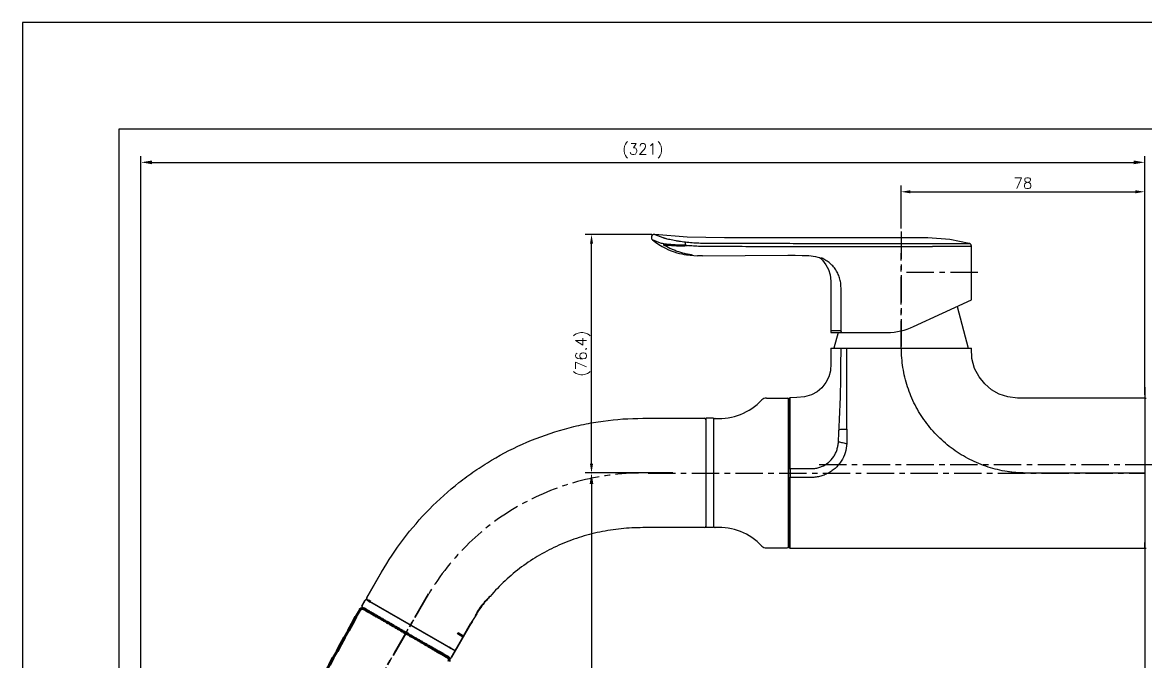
# Model space of a CAD drawing. Extents: x -6385 to -5791, y -5028 to -4608.
# Drawn here: x -6385.2 to -6025.7, y -4812.8 to -4608.2 of the extents above; entities that cross this region are included whole.
import ezdxf

# ---------------------------------------------------------------- set-up
doc = ezdxf.new("R2010")
doc.units = 0
doc.header["$LTSCALE"] = 7
doc.linetypes.add('CENTER', pattern=[2, 1.25, -0.25, 0.25, -0.25])
doc.linetypes.add('HIDDEN', pattern=[0.375, 0.25, -0.125])
doc.layers.get('0').update_dxf_attribs({"color": 2, "linetype": 'CONTINUOUS'})
doc.layers.get('Defpoints').update_dxf_attribs({"linetype": 'CONTINUOUS'})
for name, color, linetype in [('08_ALL_FEATURES', 7, 'CONTINUOUS'), ('1', 1, 'CENTER'), ('CL', 1, 'CENTER'), ('D', 2, 'CONTINUOUS'), ('DEFAULT_2', 8, 'HIDDEN'), ('DWG', 7, 'CONTINUOUS'), ('HT', 3, 'CONTINUOUS')]:
    doc.layers.add(name, color=color, linetype=linetype)
doc.styles.add('DD', font='romans', dxfattribs={"bigfont": 'GHS.shx'})
doc.styles.add('GHS', font='ROMANS.shx', dxfattribs={"bigfont": 'GHS.shx'})
doc.dimstyles.new('DWJ', dxfattribs={"dimscale": 0, "dimtxt": 3.5, "dimasz": 3.5, "dimexe": 2, "dimexo": 1, "dimgap": 1, "dimtad": 1, "dimdec": 4, "dimdsep": 46, "dimtxsty": 'DD', "dimcen": 3, "dimclrd": 2, "dimclre": 2, "dimclrt": 2, "dimadec": 3, "dimazin": 2, "dimtfac": 1, "dimtdec": 4, "dimtmove": 0, "dimatfit": 3, "dimfxl": 1, "dimtvp": 1, "dimtolj": 1, "dimtzin": 0, "dimlwd": -1, "dimlwe": -1, "dimarcsym": 0})

# ---------------------------------------------------------------- blocks, each defined once
blk = doc.blocks.new('*D2')
at = {"layer": 'Defpoints', "color": 0, "transparency": 16777216}
for p in [(-6025.93, -4652.96), (-6025.93, -4728.42), (-6347.25, -4947.34)]:
    blk.add_point(p, dxfattribs=at)
at = {"layer": 'DWG', "color": 2, "transparency": 16777216}
for p, q in [((-6347.25, -4946.34), (-6347.25, -4650.96)), ((-6025.93, -4727.42), (-6025.93, -4650.96)), ((-6343.75, -4652.96), (-6029.43, -4652.96))]:
    blk.add_line(p, q, dxfattribs=at)
for points in [[(-6343.75, -4652.38), (-6343.75, -4653.55), (-6347.25, -4652.96)], [(-6029.43, -4652.38), (-6029.43, -4653.55), (-6025.93, -4652.96)]]:
    blk.add_solid(points, dxfattribs=at)
at = {"layer": 'DWG', "color": 2, "transparency": 16777216, "insert": (-6186.59, -4649.3), "char_height": 3.5, "attachment_point": 5, "style": 'DD'}
blk.add_mtext('\\A1;(321)', dxfattribs=at)

msp = doc.modelspace()

# ---------------------------------------------------------------- linework, layer by layer
for p, q in [((-6385.17648, -4608.18495), (-6385.17648, -5028.18495)), ((-5791.17648, -4608.18495), (-6385.17648, -4608.18495))]:
    msp.add_line(p, q)
at = {"color": 4}
for p, q in [((-6354.17648, -5017.18495), (-6354.17648, -4642.18495)), ((-6354.17648, -4642.18495), (-5805.17648, -4642.18495))]:
    msp.add_line(p, q, dxfattribs=at)
at = {"color": 7, "linetype": 'Continuous'}
for p, q in [((-6183.79555, -4676.6309), (-6183.82388, -4676.7091)), ((-6183.62826, -4676.35724), (-6183.67769, -4676.41931)), ((-6183.45809, -4676.2006), (-6183.51742, -4676.24742)), ((-6183.07154, -4676.02957), (-6183.1371, -4676.04543)), ((-6183.0067, -4676.01845), (-6183.07166, -4676.0296)), ((-6182.75915, -4676.01509), (-6182.81862, -4676.01032)), ((-6183.81829, -4677.32481), (-6183.78353, -4677.41433)), ((-6183.78351, -4677.41438), (-6183.73916, -4677.50238)), ((-6183.73918, -4677.50234), (-6183.70037, -4677.56518)), ((-6183.73916, -4677.50238), (-6183.68651, -4677.5853)), ((-6183.70037, -4677.56518), (-6183.68651, -4677.5853)), ((-6183.68651, -4677.5853), (-6183.50162, -4677.7836)), ((-6082.18499, -4678.88819), (-6082.18406, -4678.88842)), ((-6082.01485, -4678.9479), (-6082.18407, -4678.88842)), ((-6081.74661, -4679.12745), (-6082.01485, -4678.9479)), ((-6081.54937, -4679.38344), (-6081.74661, -4679.12745)), ((-6081.44398, -4679.68947), (-6081.54937, -4679.38344)), ((-6081.43027, -4679.82426), (-6081.44372, -4679.69204)), ((-6081.42971, -4696.92131), (-6081.42971, -4679.85778)), ((-6172.62294, -4682.55005), (-6169.11954, -4682.86015)), ((-6172.62278, -4682.55005), (-6169.11937, -4682.86015)), ((-6167.45738, -4682.91361), (-6140.16984, -4682.71434)), ((-6167.45722, -4682.91361), (-6140.16968, -4682.71434)), ((-6140.16984, -4682.71434), (-6137.83835, -4682.71299)), ((-6140.16968, -4682.71434), (-6137.83819, -4682.71299)), ((-6131.29823, -4683.06301), (-6130.07745, -4683.42483)), ((-6131.29807, -4683.06301), (-6129.08231, -4683.71973)), ((-6126.431, -4691.00063), (-6126.4296, -4707.41321)), ((-6147.04296, -4728.3973), (-6140.43, -4728.3973)), ((-6139.93, -4728.8973), (-6139.93, -4752.3973)), ((-6186.63, -4734.8973), (-6166.93, -4734.8973)), ((-6166.43, -4734.8973), (-6166.43, -4752.3973)), ((-6163.93, -4734.8973), (-6166.43, -4734.8973)), ((-6166.43, -4735.39731), (-6166.43, -4752.3973)), ((-6163.93, -4734.8973), (-6163.93, -4739.4473)), ((-6163.93, -4735.43458), (-6163.93, -4752.3973)), ((-6166.43, -4752.3973), (-6166.43, -4769.8973)), ((-6163.93, -4752.3973), (-6163.93, -4769.8973)), ((-6139.93, -4752.3973), (-6139.93, -4775.8973)), ((-6166.93, -4769.8973), (-6186.63, -4769.8973)), ((-6163.93, -4769.8973), (-6166.43, -4769.8973)), ((-6147.04296, -4776.3973), (-6140.43, -4776.3973)), ((-6274.96949, -4792.37456), (-6270.21757, -4784.14409)), ((-6276.54118, -4794.91303), (-6275.54118, -4793.18098)), ((-6276.46942, -4794.97262), (-6275.46942, -4793.24057)), ((-6276.35817, -4795.59604), (-6248.64536, -4811.59604)), ((-6276.28641, -4795.65563), (-6272.6491, -4797.75563)), ((-6274.85817, -4792.99796), (-6246.71235, -4809.24796)), ((-6274.31661, -4793.32879), (-6274.78644, -4793.05753)), ((-6274.78641, -4793.05755), (-6246.64058, -4809.30755)), ((-6241.64243, -4800.65051), (-6247.87737, -4811.4482)), ((-6247.96235, -4811.41303), (-6244.21235, -4804.91784)), ((-6244.21235, -4804.91784), (-6245.96156, -4803.90792)), ((-6248.80564, -4808.05755), (-6247.93962, -4808.55755)), ((-6248.01138, -4808.49796), (-6248.63244, -4808.1394)), ((-6250.30564, -4810.65563), (-6248.57359, -4811.65563))]:
    msp.add_line(p, q, dxfattribs=at)
at = {"color": 1, "linetype": 'CENTER'}
msp.add_line((-6329.07617, -4919.09018), (-6255.92873, -4792.39511), dxfattribs=at)
at = {"color": 0}
msp.add_line((-6275.78917, -4795.94271), (-6262.43, -4803.65563), dxfattribs=at)
at = {"color": 7, "linetype": 'Continuous'}
for points in [[(-6183.82391, -4676.70921), (-6183.84589, -4676.79095), (-6183.86092, -4676.87603), (-6183.86849, -4676.96413), (-6183.8683, -4677.05392), (-6183.86021, -4677.14404), (-6183.84375, -4677.23457), (-6183.81827, -4677.32488)], [(-6183.67777, -4676.41942), (-6183.7223, -4676.48586), (-6183.76163, -4676.55648), (-6183.7956, -4676.63102)], [(-6183.51754, -4676.24752), (-6183.57457, -4676.29985), (-6183.62835, -4676.35735)], [(-6183.13724, -4676.04547), (-6183.203, -4676.06621), (-6183.26848, -4676.09195), (-6183.3332, -4676.12284), (-6183.39663, -4676.15908), (-6183.45822, -4676.20069)], [(-6182.81858, -4676.01032), (-6182.87982, -4676.00911), (-6182.94259, -4676.01172), (-6183.0066, -4676.01844)], [(-6103.20195, -4677.11151), (-6160.50697, -4677.11177), (-6172.40956, -4676.93879), (-6182.74235, -4676.01683)], [(-6183.50175, -4677.78369), (-6182.5341, -4678.53236), (-6181.45431, -4679.27653), (-6180.37001, -4679.93598), (-6179.39006, -4680.45991), (-6178.4114, -4680.92364), (-6177.48221, -4681.31044), (-6176.58924, -4681.63099), (-6175.72866, -4681.89114), (-6174.89504, -4682.10699), (-6174.09142, -4682.294), (-6173.32675, -4682.45201), (-6172.62294, -4682.55005)], [(-6082.18413, -4678.88841), (-6088.32943, -4677.68003), (-6095.41084, -4677.12233), (-6103.20195, -4677.11151)], [(-6137.83835, -4682.71299), (-6135.64098, -4682.72852), (-6133.42912, -4682.83418), (-6131.29806, -4683.06304)], [(-6137.83819, -4682.71299), (-6135.64082, -4682.72852), (-6133.42895, -4682.83418), (-6131.2979, -4683.06304)], [(-6130.07745, -4683.42483), (-6129.08608, -4684.32416), (-6128.00387, -4685.72591), (-6127.1911, -4687.28443), (-6126.6523, -4689.01351), (-6126.431, -4691.00063)]]:
    msp.add_lwpolyline(points, dxfattribs=at)
for centre, radius, start, end in [((-6182.87016, -4677.00859), 0.99946, 101.1341613, 213.8387223), ((-6182.86936, -4677.01504), 1.006, 82.7442046, 101.1081294), ((-6082.43235, -4679.86394), 1.00661, 60.8235939, 75.7206011), ((-6082.42744, -4679.85489), 0.99632, 51.8001722, 60.8165522), ((-6082.43241, -4679.86057), 1.00386, 42.0376643, 51.7773602), ((-6082.42778, -4679.85682), 0.99785, 13.735054, 42.0248793), ((-6082.43693, -4679.85897), 1.00725, 1.9742161, 13.7302665), ((-6162.29998, -4715.96735), 19, 266.6778631, 316.5958204), ((-6147.04296, -4730.3973), 2, 90, 136.5958204), ((-6140.43, -4728.8973), 0.5, 0, 90), ((-6166.93, -4735.39731), 0.5, 0.0011683, 90.0000151), ((-6163.43, -4735.43458), 0.5, 86.6778631, 180), ((-6166.93, -4769.39728), 0.5, 269.9999849, 359.998187), ((-6163.43, -4769.36002), 0.5, 180, 273.3221369), ((-6162.29998, -4788.82725), 19, 43.4041796, 93.3221369), ((-6147.04296, -4774.3973), 2, 223.4041796, 270), ((-6140.43, -4775.8973), 0.5, 270, 0), ((-6276.10817, -4795.16303), 0.5, 150, 240), ((-6276.03641, -4795.22262), 0.5, 150, 240), ((-6275.10817, -4793.43098), 0.5, 60, 150), ((-6275.03641, -4793.49057), 0.5, 60, 150), ((-6274.53644, -4792.62452), 0.5, 150.0057704, 239.9986265), ((-6190.819, -4830.00345), 58.69085, 147.0142745, 149.9915245), ((-6248.39536, -4811.16303), 0.5, 240, 330), ((-6248.32359, -4811.22262), 0.5, 240, 330)]:
    msp.add_arc(centre, radius, start, end, dxfattribs=at)
for points, knots in [([(-6270.21757, -4784.14409), (-6268.102, -4780.48078), (-6263.41022, -4773.40893), (-6255.10033, -4763.77549), (-6247.20444, -4756.6904), (-6240.38392, -4751.67223), (-6233.25174, -4747.1077), (-6223.7987, -4742.29229), (-6213.79111, -4738.76881), (-6205.56138, -4736.77251), (-6197.21729, -4735.33502), (-6190.86008, -4734.8973), (-6186.63, -4734.8973)], [0, 0, 0, 0, 0.124987679, 0.249971268, 0.37495549, 0.437480124, 0.500004911, 0.624987212, 0.749968896, 0.812494543, 0.8750187, 1, 1, 1, 1]), ([(-6186.63, -4769.8973), (-6188.93196, -4769.8973), (-6193.53934, -4770.12962), (-6200.37591, -4771.18538), (-6207.06576, -4772.95013), (-6213.53018, -4775.41661), (-6219.69034, -4778.5678), (-6225.46748, -4782.37709), (-6230.78338, -4786.80658), (-6233.97168, -4790.14406), (-6235.46326, -4791.8973)], [0, 0, 0, 0, 0.125003461, 0.250003615, 0.375004696, 0.500004776, 0.625004316, 0.750003854, 0.875000511, 1, 1, 1, 1]), ([(-6235.46326, -4791.8973), (-6235.83534, -4792.28197), (-6236.7521, -4793.25746), (-6238.14028, -4794.90393), (-6239.29678, -4796.58435), (-6239.87198, -4797.67293), (-6240.04926, -4798.05039)], [0, 0, 0, 0, 0.208418757, 0.520944674, 0.837861131, 1, 1, 1, 1])]:
    msp.add_open_spline(points, degree=3, knots=knots, dxfattribs=at)
at = {"layer": '08_ALL_FEATURES', "color": 7, "linetype": 'Continuous'}
for p, q in [((-6182.7435, -4676.01663), (-6180.20116, -4677.02549)), ((-6180.93091, -4678.83302), (-6183.5016, -4677.78404)), ((-6173.09972, -4679.42051), (-6172.45612, -4679.68653)), ((-6103.92579, -4678.93426), (-6103.92854, -4679.92018)), ((-6103.9258, -4677.11171), (-6103.9258, -4678.93427)), ((-6081.42971, -4679.92693), (-6093.92582, -4679.92693)), ((-6123.1489, -4706.91394), (-6126.42982, -4706.91333))]:
    msp.add_line(p, q, dxfattribs=at)
for points, knots in [([(-6180.20089, -4677.02552), (-6180.12368, -4677.05568), (-6179.93981, -4677.11459), (-6179.63161, -4677.20261), (-6179.26648, -4677.29874), (-6178.7126, -4677.43657), (-6177.96551, -4677.60939), (-6177.02322, -4677.80769), (-6176.03715, -4677.99502), (-6174.67551, -4678.22339), (-6173.63952, -4678.3612), (-6172.94296, -4678.43694)], [0, 0, 0, 0, 0.033588143, 0.078144699, 0.129896874, 0.186561742, 0.309422989, 0.440582931, 0.576721245, 0.716091597, 1, 1, 1, 1]), ([(-6173.09574, -4679.42229), (-6173.40489, -4679.44341), (-6174.06937, -4679.46331), (-6175.49798, -4679.4467), (-6176.98553, -4679.36287), (-6178.45007, -4679.22984), (-6179.432, -4679.11474), (-6180.24893, -4678.98956), (-6180.7305, -4678.89097), (-6180.93085, -4678.83308)], [0, 0, 0, 0, 0.118025142, 0.253036232, 0.544114599, 0.685163787, 0.813148869, 0.920568159, 1, 1, 1, 1]), ([(-6170.73851, -4682.63836), (-6171.15791, -4682.59391), (-6171.78363, -4682.49926), (-6172.60587, -4682.32125), (-6173.82603, -4682.02692), (-6175.23025, -4681.61139), (-6176.78716, -4681.01239), (-6178.30548, -4680.34374), (-6179.40529, -4679.76095), (-6180.1161, -4679.33854)], [0, 0, 0, 0, 0.126441622, 0.189406219, 0.25219388, 0.502744189, 0.6276196, 0.752109327, 1, 1, 1, 1]), ([(-6172.45611, -4679.6865), (-6172.83039, -4679.72585), (-6173.58056, -4679.76695), (-6175.05834, -4679.77802), (-6176.5, -4679.72274), (-6177.87248, -4679.62583), (-6178.77255, -4679.5412), (-6179.51043, -4679.45087), (-6179.94088, -4679.38073), (-6180.11609, -4679.33854)], [0, 0, 0, 0, 0.146903922, 0.292948388, 0.576837755, 0.709742218, 0.830041333, 0.92965002, 1, 1, 1, 1]), ([(-6172.94296, -4678.43694), (-6172.93798, -4678.4627), (-6172.94139, -4678.52274), (-6172.96969, -4678.65818), (-6173.02464, -4678.85695), (-6173.08135, -4679.1254), (-6173.09652, -4679.32019), (-6173.09563, -4679.42114)], [0, 0, 0, 0, 0.078754822, 0.176987715, 0.416454494, 0.696923941, 1, 1, 1, 1]), ([(-6173.09563, -4679.42114), (-6172.37988, -4679.49803), (-6170.94583, -4679.62954), (-6168.7898, -4679.76167), (-6166.99028, -4679.81595), (-6165.5502, -4679.82247), (-6164.10999, -4679.8289), (-6162.30958, -4679.83456), (-6159.42863, -4679.83824), (-6155.827, -4679.84413), (-6151.50457, -4679.85292), (-6147.18153, -4679.86015), (-6142.85792, -4679.86712), (-6137.09214, -4679.87594), (-6129.88388, -4679.88621), (-6121.23297, -4679.89804), (-6114.02315, -4679.90684), (-6108.25489, -4679.91503), (-6105.37066, -4679.91747), (-6103.92854, -4679.92018)], [0, 0, 0, 0, 0.031216573, 0.062435934, 0.093657832, 0.109270483, 0.124883867, 0.156112662, 0.18734416, 0.2498148, 0.312294988, 0.374784006, 0.437281119, 0.499785601, 0.624813792, 0.749862826, 0.874927275, 0.937463358, 1, 1, 1, 1]), ([(-6172.94296, -4678.43694), (-6172.22918, -4678.51453), (-6170.79879, -4678.6468), (-6168.64802, -4678.78078), (-6166.85249, -4678.83071), (-6165.41562, -4678.83845), (-6163.97852, -4678.84347), (-6162.182, -4678.85016), (-6159.30725, -4678.85275), (-6155.71339, -4678.85876), (-6151.40027, -4678.86782), (-6147.08655, -4678.87427), (-6142.77225, -4678.88076), (-6137.01886, -4678.88931), (-6129.82605, -4678.89981), (-6122.6326, -4678.90992), (-6116.87717, -4678.91764), (-6113.27973, -4678.92235), (-6110.40167, -4678.92578), (-6107.5235, -4678.93238), (-6105.36483, -4678.92734), (-6103.92574, -4678.93455)], [0, 0, 0, 0, 0.031202586, 0.062416508, 0.09363503, 0.109247426, 0.124860961, 0.156089888, 0.187321597, 0.249792902, 0.312273724, 0.37476323, 0.437260947, 0.499766253, 0.624796869, 0.749849546, 0.812382466, 0.874919052, 0.906188489, 0.937458485, 1, 1, 1, 1]), ([(-6093.92546, -4678.9408), (-6093.21652, -4678.94343), (-6091.80543, -4678.94026), (-6089.70569, -4678.93916), (-6087.64634, -4678.93826), (-6085.64693, -4678.93547), (-6083.78649, -4678.93177), (-6082.59461, -4678.92903), (-6082.04493, -4678.92777)], [0, 0, 0, 0, 0.0978137329, 0.1946883712, 0.2897023244, 0.3819432819, 0.4705472968, 0.5463880428, 0.5463880428, 0.5463880428, 0.5463880428]), ([(-6123.14832, -4706.91358), (-6123.14978, -4705.83446), (-6123.15176, -4704.21575), (-6123.15435, -4702.05744), (-6123.15636, -4700.43866), (-6123.15648, -4698.81988), (-6123.15979, -4697.20111), (-6123.16245, -4695.85212), (-6123.15628, -4694.77296), (-6123.15127, -4693.96357), (-6123.15737, -4693.1543), (-6123.17275, -4692.34483), (-6123.2566, -4691.53912), (-6123.44973, -4690.47816), (-6123.8489, -4689.18594), (-6124.57038, -4687.73434), (-6125.51057, -4686.41498), (-6126.64513, -4685.25974), (-6127.94376, -4684.29455), (-6128.89933, -4683.79238), (-6129.3927, -4683.58009)], [0, 0, 0, 0, 0.125165113, 0.187750493, 0.250337698, 0.31292297, 0.375509258, 0.438095186, 0.469387775, 0.500681445, 0.531972392, 0.56326446, 0.594540453, 0.625806002, 0.688252499, 0.750666613, 0.813042762, 0.875385572, 0.93770205, 1, 1, 1, 1]), ([(-6122.86316, -4707.37135), (-6122.94723, -4707.3328), (-6123.09606, -4707.1999), (-6123.1487, -4707.00871), (-6123.1489, -4706.91394)], [0, 0, 0, 0, 0.493907191, 1, 1, 1, 1])]:
    msp.add_open_spline(points, degree=3, knots=knots, dxfattribs=at)
for points in [[(-6103.92854, -4679.92018), (-6100.59429, -4679.92449), (-6097.26004, -4679.92663), (-6093.92579, -4679.92663)], [(-6103.9258, -4678.93426), (-6100.59236, -4678.9386), (-6097.25891, -4678.94078), (-6093.92547, -4678.94078)]]:
    msp.add_open_spline(points, degree=3, dxfattribs=at)
at = {"layer": '1', "color": 1, "linetype": 'CENTER', "lineweight": 35}
msp.add_line((-6255.18014, -4791.08034), (-6332.17837, -4924.44533), dxfattribs=at)
at = {"layer": '1', "color": 7, "linetype": 'Continuous', "lineweight": 70}
for p, q in [((-6273.77564, -4793.62296), (-6274.41211, -4793.2555)), ((-6275.41302, -4796.14173), (-6275.83042, -4795.90074)), ((-6275.41302, -4796.14173), (-6274.46005, -4796.69193)), ((-6274.46025, -4796.69181), (-6250.52288, -4810.51205)), ((-6272.95221, -4797.56248), (-6274.46025, -4796.69181)), ((-6252.05132, -4809.6296), (-6272.95221, -4797.56248)), ((-6250.63678, -4810.44629), (-6252.05132, -4809.6296)), ((-6250.52288, -4810.51205), (-6250.63678, -4810.44629)), ((-6250.20637, -4810.69478), (-6250.52288, -4810.51205)), ((-6250.13244, -4810.73747), (-6250.20637, -4810.69478)), ((-6250.13257, -4810.73739), (-6249.44697, -4811.13322)), ((-6249.02916, -4811.37445), (-6249.44697, -4811.13322))]:
    msp.add_line(p, q, dxfattribs=at)
at = {"layer": '1', "color": 3, "linetype": 'Continuous', "lineweight": 35}
msp.add_line((-6262.93085, -4804.52313), (-6262.42213, -4803.64201), dxfattribs=at)
at = {"layer": '1', "color": 7, "linetype": 'Continuous', "lineweight": 70}
msp.add_arc((-6249.52916, -4812.24047), 1, 329.0188986, 60.0000235, dxfattribs=at)
for points in [[(-6274.41015, -4793.25662), (-6274.415, -4793.25382), (-6274.41987, -4793.25107), (-6274.42475, -4793.24836)], [(-6275.83042, -4795.90074), (-6275.83527, -4795.89794), (-6275.84014, -4795.89519), (-6275.84502, -4795.89248)]]:
    msp.add_open_spline(points, degree=3, dxfattribs=at)
for points, knots in [([(-6277.20511, -4796.28209), (-6283.67886, -4807.96512), (-6290.15141, -4819.64882), (-6299.85805, -4837.17557), (-6303.09323, -4843.01803), (-6309.56282, -4854.70336), (-6312.79715, -4860.54629), (-6316.03134, -4866.38929)], [0, 0, 0, 0, 0.5, 0.5, 0.75, 0.75, 1, 1, 1, 1]), ([(-6275.84502, -4795.89248), (-6275.90263, -4795.86049), (-6275.96251, -4795.83463), (-6276.05561, -4795.80472), (-6276.0872, -4795.79624), (-6276.13544, -4795.78582), (-6276.1517, -4795.78273), (-6276.18418, -4795.77738), (-6276.20042, -4795.77512), (-6276.28169, -4795.76582), (-6276.34681, -4795.76476), (-6276.42836, -4795.77144), (-6276.44467, -4795.77318), (-6276.47732, -4795.77748), (-6276.49367, -4795.78005), (-6276.5422, -4795.7889), (-6276.57403, -4795.79635), (-6276.66805, -4795.82323), (-6276.72874, -4795.84715), (-6276.80203, -4795.88481), (-6276.81654, -4795.89272), (-6276.84499, -4795.90916), (-6276.88692, -4795.93479), (-6276.95312, -4795.98227), (-6277.0022, -4796.02529), (-6277.0493, -4796.07086), (-6277.07195, -4796.09504), (-6277.13577, -4796.17033), (-6277.17309, -4796.2243), (-6277.20511, -4796.28209)], [0, 0, 0, 0, 0.125, 0.125, 0.1875, 0.1875, 0.21875, 0.21875, 0.25, 0.25, 0.375, 0.375, 0.40625, 0.40625, 0.4375, 0.4375, 0.5, 0.5, 0.625, 0.625, 0.65625, 0.65625, 0.6875, 0.75, 0.8125, 0.8125, 0.875, 0.875, 1, 1, 1, 1]), ([(-6273.31551, -4797.35272), (-6273.36645, -4797.32331), (-6273.41672, -4797.29429), (-6273.51573, -4797.23713), (-6273.66189, -4797.15274), (-6273.80108, -4797.07238), (-6274.07036, -4796.91691), (-6274.40514, -4796.72363), (-6274.69226, -4796.55786), (-6274.9553, -4796.40599), (-6275.07477, -4796.33702), (-6275.23524, -4796.24437), (-6275.28561, -4796.21529), (-6275.35644, -4796.1744), (-6275.37924, -4796.16123), (-6275.42309, -4796.13591), (-6275.44417, -4796.12374), (-6275.54536, -4796.06532), (-6275.68031, -4795.98741), (-6275.76198, -4795.94026), (-6275.79617, -4795.92052), (-6275.80216, -4795.91706), (-6275.81245, -4795.91112), (-6275.81674, -4795.90864), (-6275.82701, -4795.90271), (-6275.83042, -4795.90075), (-6275.83043, -4795.90074)], [0, 0, 0, 0, 0.03125, 0.03125, 0.0625, 0.125, 0.125, 0.25, 0.375, 0.375, 0.5, 0.5, 0.5625, 0.5625, 0.59375, 0.59375, 0.625, 0.625, 0.75, 0.875, 0.875, 0.90625, 0.90625, 0.9375, 0.9375, 1, 1, 1, 1]), ([(-6272.80892, -4797.6452), (-6272.85275, -4797.6199), (-6272.89624, -4797.59479), (-6272.98233, -4797.54509), (-6273.02497, -4797.52047), (-6273.10941, -4797.47171), (-6273.15122, -4797.44758), (-6273.23399, -4797.39979), (-6273.27492, -4797.37616), (-6273.31551, -4797.35272)], [0, 0, 0, 0, 0.25, 0.25, 0.5, 0.5, 0.75, 0.75, 1, 1, 1, 1]), ([(-6262.42213, -4803.64201), (-6262.67176, -4803.49789), (-6262.92016, -4803.35447), (-6263.41462, -4803.069), (-6263.90674, -4802.78488), (-6264.63804, -4802.36265), (-6265.12105, -4802.08379), (-6265.84215, -4801.66747), (-6266.31833, -4801.39254), (-6266.84867, -4801.08635), (-6266.90754, -4801.05236), (-6267.02475, -4800.98469), (-6267.19993, -4800.88355), (-6267.37319, -4800.78352), (-6267.71721, -4800.5849), (-6267.9432, -4800.45443), (-6268.61127, -4800.06871), (-6269.04351, -4799.81916), (-6269.8817, -4799.33523), (-6270.2876, -4799.10089), (-6270.72896, -4798.84607), (-6270.77781, -4798.81786), (-6270.87497, -4798.76177), (-6271.01979, -4798.67816), (-6271.16188, -4798.59612), (-6271.44244, -4798.43414), (-6271.8069, -4798.22372), (-6272.32487, -4797.92467), (-6272.65087, -4797.73645), (-6272.80892, -4797.6452)], [0, 0, 0, 0, 0.0625, 0.0625, 0.125, 0.1875, 0.25, 0.25, 0.375, 0.375, 0.390625, 0.390625, 0.40625, 0.4375, 0.4375, 0.5, 0.5, 0.625, 0.625, 0.75, 0.75, 0.765625, 0.765625, 0.78125, 0.8125, 0.8125, 0.875, 0.9375, 1, 1, 1, 1]), ([(-6249.02916, -4811.37444), (-6249.02915, -4811.37445), (-6249.03456, -4811.37132), (-6249.05083, -4811.36193), (-6249.061, -4811.35606), (-6249.07425, -4811.34841), (-6249.08377, -4811.34292), (-6249.08887, -4811.33997), (-6249.13783, -4811.3117), (-6249.20269, -4811.27426), (-6249.37363, -4811.17556), (-6249.47972, -4811.11431), (-6249.73294, -4810.96811), (-6249.88007, -4810.88317), (-6250.09023, -4810.76183), (-6250.15525, -4810.72429), (-6250.22327, -4810.68502), (-6250.26928, -4810.65846), (-6250.2926, -4810.64499), (-6250.41058, -4810.57688), (-6250.50951, -4810.51976), (-6250.8197, -4810.34067), (-6251.26893, -4810.08131), (-6251.78818, -4809.78152), (-6252.20418, -4809.54135), (-6252.34727, -4809.45873), (-6252.56868, -4809.3309), (-6252.64361, -4809.28764), (-6252.75771, -4809.22176), (-6252.79606, -4809.19962), (-6252.87317, -4809.1551), (-6253.22203, -4808.95369), (-6253.58734, -4808.74278), (-6254.26198, -4808.35327), (-6254.61191, -4808.15124), (-6255.33693, -4807.73265), (-6255.71202, -4807.51609), (-6256.19705, -4807.23606), (-6256.29486, -4807.17959), (-6256.44282, -4807.09417), (-6256.49231, -4807.06559), (-6256.59144, -4807.00836), (-6256.83977, -4806.86499), (-6257.09059, -4806.72017), (-6257.69728, -4806.3699), (-6258.51874, -4805.89564), (-6259.36491, -4805.4071), (-6260.00894, -4805.03527), (-6260.22518, -4804.91042), (-6260.49749, -4804.7532), (-6260.55205, -4804.7217), (-6260.66137, -4804.65858), (-6260.71616, -4804.62695), (-6260.88063, -4804.532), (-6260.99036, -4804.46864), (-6261.53945, -4804.15163), (-6261.9801, -4803.89722), (-6262.42213, -4803.64201)], [0, 0, 0, 0, 0.031252921, 0.031252921, 0.046877874, 0.054690351, 0.054690351, 0.062502827, 0.062502827, 0.125002639, 0.125002639, 0.18750245, 0.18750245, 0.250002262, 0.250002262, 0.265627215, 0.273439691, 0.273439691, 0.281252167, 0.281252167, 0.312502073, 0.312502073, 0.375001885, 0.437501696, 0.437501696, 0.468751602, 0.468751602, 0.484376555, 0.484376555, 0.492189031, 0.492189031, 0.500001508, 0.562501319, 0.562501319, 0.625001131, 0.625001131, 0.687500942, 0.687500942, 0.703125895, 0.703125895, 0.710938372, 0.710938372, 0.718750848, 0.750000754, 0.750000754, 0.812500565, 0.875000377, 0.875000377, 0.906250283, 0.906250283, 0.914062759, 0.914062759, 0.921875236, 0.921875236, 0.937500188, 0.937500188, 1, 1, 1, 1]), ([(-6249.02916, -4811.37444), (-6249.02914, -4811.37446), (-6249.03456, -4811.37133), (-6249.05083, -4811.36193), (-6249.061, -4811.35606), (-6249.07425, -4811.34841), (-6249.08377, -4811.34292), (-6249.08887, -4811.33997), (-6249.12921, -4811.31668), (-6249.17781, -4811.28862), (-6249.23976, -4811.25285)], [0, 0, 0, 0, 0.27763608, 0.27763608, 0.416365653, 0.48573044, 0.48573044, 0.555095227, 0.555095227, 1, 1, 1, 1])]:
    msp.add_open_spline(points, degree=3, knots=knots, dxfattribs=at)
at = {"layer": 'CL'}
for p, q in [((-6103.92328, -4675.11152), (-6103.92329, -4711.86827)), ((-6103.92543, -4712.4132), (-6103.92543, -4681.98649)), ((-6102.15726, -4688.11316), (-6077.72454, -4688.11316)), ((-6184.93748, -4752.4152), (-6025.93, -4752.4152)), ((-6130.19829, -4749.72475), (-5822.3593, -4749.72475))]:
    msp.add_line(p, q, dxfattribs=at)
at = {"layer": 'CL', "color": 1}
msp.add_arc((-6186.63, -4832.42842), 80.03113, 90, 149.9871341, dxfattribs=at)
at = {"layer": 'D'}
for p, q in [((-6103.92328, -4674.11152), (-6103.92328, -4660.38217)), ((-6100.92328, -4662.38217), (-6028.93, -4662.38217)), ((-6025.93, -4727.4152), (-6025.93, -4660.38217)), ((-6183.74235, -4676.01683), (-6205.01981, -4676.01683)), ((-6203.01981, -4749.39729), (-6203.01981, -4679.01683)), ((-6176.99295, -4752.39729), (-6205.01981, -4752.39729)), ((-6178.23428, -4752.39729), (-6205.01981, -4752.39729)), ((-6192.62704, -4752.39729), (-6204.01981, -4752.39729))]:
    msp.add_line(p, q, dxfattribs=at)
for points in [[(-6100.92328, -4661.88217), (-6100.92328, -4662.88217), (-6103.92328, -4662.38217)], [(-6028.93, -4661.88217), (-6028.93, -4662.88217), (-6025.93, -4662.38217)], [(-6203.51981, -4679.01683), (-6202.51981, -4679.01683), (-6203.01981, -4676.01683)], [(-6203.51981, -4749.39729), (-6202.51981, -4749.39729), (-6203.01981, -4752.39729)]]:
    msp.add_solid(points, dxfattribs=at)
at = {"layer": 'DEFAULT_2', "color": 8, "linetype": 'HIDDEN'}
msp.add_line((-6182.7423, -4676.0171), (-6182.75914, -4676.01509), dxfattribs=at)
at = {"layer": 'DWG'}
for p, q in [((-6099.91119, -4705.53936), (-6081.42971, -4696.92131)), ((-6086.00482, -4699.05472), (-6082.42543, -4712.4132)), ((-6126.4296, -4707.41321), (-6108.36355, -4707.41321)), ((-6124.08568, -4707.41321), (-6125.42543, -4712.4132)), ((-6126.4296, -4712.41321), (-6081.43036, -4712.4132)), ((-6025.93, -4724.91552), (-6025.93, -4734.51351)), ((-6139.93, -4775.91399), (-6139.93, -4728.88061)), ((-6025.93, -4728.4156), (-6025.92999, -4776.41543)), ((-6025.42956, -4728.58342), (-6025.93, -4728.58342)), ((-6025.92999, -4728.41543), (-6025.92999, -4729.91543)), ((-6025.93, -4734.26836), (-6025.93, -4779.91552)), ((-6139.4291, -4776.4152), (-6139.42909, -4753.84072)), ((-6139.43, -4776.4152), (-6025.92999, -4776.4152)), ((-6025.42956, -4776.58342), (-6025.93, -4776.58342)), ((-6025.92999, -4776.41543), (-6025.92999, -4774.66543)), ((-6270.28749, -4784.08555), (-6275.03941, -4792.31602)), ((-6274.38653, -4793.27025), (-6274.85636, -4792.999)), ((-6243.96074, -4804.48574), (-6241.71235, -4800.59197)), ((-6249.03212, -4811.3909), (-6262.43, -4803.65563)), ((-6245.96156, -4803.90792), (-6245.75025, -4803.45256)), ((-6245.75025, -4803.45256), (-6243.96074, -4804.48574))]:
    msp.add_line(p, q, dxfattribs=at)
at = {"layer": 'DWG', "color": 2}
for p, q in [((-6204.01981, -4752.39729), (-6205.01981, -4752.39729)), ((-6203.01981, -4755.89729), (-6203.01981, -4932.69847)), ((-6025.92999, -4777.4152), (-6025.92999, -4858.13802))]:
    msp.add_line(p, q, dxfattribs=at)
at = {"layer": 'DWG'}
for points in [[(-6126.43, -4712.41321), (-6126.43001, -4717.37227), (-6126.54493, -4719.64848), (-6127.0713, -4721.66029), (-6127.97983, -4723.48422), (-6129.25675, -4725.10421), (-6130.80765, -4726.40662), (-6132.62698, -4727.38545), (-6134.80808, -4728.00459), (-6137.31307, -4728.22653), (-6139.46597, -4728.38174)], [(-6025.93, -4728.4152), (-6066.65951, -4728.41439), (-6069.73077, -4728.04763), (-6072.51054, -4727.12738), (-6074.98632, -4725.73554), (-6077.14559, -4723.91177), (-6078.96829, -4721.64885), (-6080.38441, -4718.91762), (-6081.25445, -4715.70415), (-6081.43007, -4712.4132)]]:
    msp.add_lwpolyline(points, dxfattribs=at)
for centre, radius, start, end in [((-6108.36355, -4687.41321), 20, 270, 295), ((-6139.43, -4728.88052), 0.5, 94.1248623, 180), ((-5616.59173, -4753.80249), 522.83795, 179.6917847, 180.0041889), ((-6139.43, -4775.9151), 0.5, 180.0031072, 270), ((-6274.60636, -4792.56598), 0.5, 150.0057704, 239.9986263), ((-6190.88892, -4829.94491), 58.69085, 147.0142745, 149.9915245)]:
    msp.add_arc(centre, radius, start, end, dxfattribs=at)
for points, knots in [([(-6167.45738, -4682.91361), (-6167.73004, -4682.91917), (-6168.28424, -4682.91947), (-6168.83754, -4682.88549), (-6169.11762, -4682.86035)], [0, 0, 0, 0, 0.492334981, 1, 1, 1, 1]), ([(-6123.79346, -4738.44269), (-6123.69555, -4736.31006), (-6123.5205, -4733.1077), (-6123.34984, -4728.80383), (-6123.2655, -4725.53208), (-6123.22684, -4722.23123), (-6123.18218, -4717.85819), (-6123.15372, -4714.58548), (-6123.13705, -4712.41321)], [0, 0, 0, 0, 0.245942315, 0.369457708, 0.496190312, 0.622964722, 0.749742801, 1, 1, 1, 1]), ([(-6121.27853, -4738.35817), (-6121.27911, -4736.16758), (-6121.28389, -4727.51926), (-6121.28396, -4718.87093), (-6121.28398, -4712.41321)], [0, 0, 0, 0, 0.253296934, 1, 1, 1, 1]), ([(-6025.93, -4752.4152), (-6028.02906, -4752.4152), (-6032.22719, -4752.4152), (-6038.52438, -4752.4152), (-6043.77203, -4752.4152), (-6047.97016, -4752.41519), (-6051.11875, -4752.41523), (-6054.26735, -4752.41512), (-6057.41594, -4752.41539), (-6060.03975, -4752.41481), (-6062.13885, -4752.4161), (-6063.71308, -4752.41614), (-6065.28735, -4752.39799), (-6066.85978, -4752.31291), (-6068.4269, -4752.15935), (-6070.50705, -4751.87751), (-6073.08399, -4751.37152), (-6076.11782, -4750.52297), (-6079.07486, -4749.43892), (-6082.88791, -4747.69019), (-6087.37924, -4744.94941), (-6092.18449, -4740.85838), (-6096.29113, -4736.06341), (-6099.59605, -4730.68345), (-6102.01734, -4724.85058), (-6103.49467, -4718.71107), (-6103.82542, -4714.51005), (-6103.82543, -4712.41321)], [0, 0, 0, 0, 0.062546487, 0.12509297, 0.187639454, 0.218912697, 0.250185937, 0.28145919, 0.312732406, 0.344005621, 0.359641869, 0.37527961, 0.39091451, 0.406547755, 0.422185296, 0.437821454, 0.469085379, 0.500347805, 0.531597791, 0.562829822, 0.625240063, 0.687675516, 0.750120449, 0.812576547, 0.875044007, 0.937519741, 1, 1, 1, 1]), ([(-6139.42212, -4750.98997), (-6139.41429, -4749.49969), (-6139.40141, -4746.58918), (-6139.39142, -4742.37854), (-6139.39198, -4738.52298), (-6139.40248, -4735.15801), (-6139.41815, -4732.71565), (-6139.43291, -4731.09456), (-6139.44273, -4730.15618), (-6139.45234, -4729.41723), (-6139.45797, -4728.8843), (-6139.46491, -4728.56218), (-6139.46439, -4728.41801), (-6139.46596, -4728.38181)], [0, 0, 0, 0, 0.197751574, 0.386209883, 0.558723673, 0.709357992, 0.832720068, 0.882814121, 0.924475066, 0.957243625, 0.980876649, 0.995192505, 1, 1, 1, 1]), ([(-6123.99394, -4742.42079), (-6123.97286, -4742.10057), (-6123.94233, -4741.53904), (-6123.89692, -4740.73714), (-6123.84971, -4739.73141), (-6123.81752, -4738.9667), (-6123.79347, -4738.44269)], [0, 0, 0, 0, 0.241697354, 0.423538209, 0.604920808, 1, 1, 1, 1]), ([(-6123.79346, -4738.44269), (-6123.61105, -4738.43581), (-6123.09847, -4738.41281), (-6122.26046, -4738.3764), (-6121.60424, -4738.35834), (-6121.27849, -4738.35817)], [0, 0, 0, 0, 0.217614861, 0.611659385, 1, 1, 1, 1]), ([(-6121.27845, -4738.35817), (-6121.27836, -4738.72082), (-6121.27815, -4739.47232), (-6121.27799, -4740.61799), (-6121.27498, -4741.79513), (-6121.27681, -4742.58391), (-6121.29396, -4742.97784)], [0, 0, 0, 0, 0.235500624, 0.488009889, 0.743947344, 1, 1, 1, 1]), ([(-6121.294, -4742.97784), (-6121.33483, -4743.97742), (-6121.70535, -4745.97218), (-6123.00792, -4748.7094), (-6124.65666, -4750.63368), (-6126.23628, -4751.87663), (-6127.53805, -4752.64638), (-6128.93047, -4753.23562), (-6130.38765, -4753.63935), (-6131.63715, -4753.80728), (-6132.64225, -4753.8436), (-6133.64787, -4753.83973), (-6134.90478, -4753.83959), (-6136.41309, -4753.84069), (-6137.92139, -4753.84032), (-6138.92692, -4753.84064), (-6139.42968, -4753.84072)], [0, 0, 0, 0, 0.124639804, 0.24912216, 0.373753106, 0.436350472, 0.498965715, 0.561577096, 0.624189596, 0.686805002, 0.718124333, 0.749446895, 0.812085173, 0.874723693, 0.937361796, 1, 1, 1, 1]), ([(-6139.42212, -4750.98997), (-6138.99898, -4750.99019), (-6138.15271, -4750.991), (-6136.88329, -4750.99148), (-6135.61387, -4750.99535), (-6134.55602, -4750.99367), (-6133.7097, -4750.99589), (-6133.07503, -4751.00317), (-6132.44007, -4751.00032), (-6131.59494, -4750.94843), (-6130.54924, -4750.76287), (-6128.94295, -4750.22669), (-6127.11323, -4749.11997), (-6125.69109, -4747.53011), (-6124.86103, -4746.06662), (-6124.40043, -4744.89278), (-6124.09967, -4743.67104), (-6124.01421, -4742.83733), (-6123.99393, -4742.42079)], [0, 0, 0, 0, 0.062773488, 0.125547286, 0.188321377, 0.251095566, 0.282482352, 0.313872595, 0.345260589, 0.376657776, 0.43940325, 0.502144669, 0.627158664, 0.751670208, 0.813904183, 0.876058785, 0.938131176, 1, 1, 1, 1]), ([(-6123.99393, -4742.42079), (-6123.78173, -4742.42097), (-6123.32945, -4742.49865), (-6122.65632, -4742.68675), (-6121.97557, -4742.88043), (-6121.51451, -4742.9683), (-6121.294, -4742.97784)], [0, 0, 0, 0, 0.230533709, 0.493739669, 0.760225135, 1, 1, 1, 1]), ([(-6139.93, -4751.02281), (-6139.93, -4751.01887), (-6139.91163, -4751.01417), (-6139.887, -4751.0088), (-6139.83804, -4751.00354), (-6139.77654, -4750.99883), (-6139.69999, -4750.99491), (-6139.58059, -4750.99096), (-6139.48662, -4750.9899), (-6139.42212, -4750.98997)], [0, 0, 0, 0, 0.023118576, 0.081147888, 0.17375084, 0.297975383, 0.448958307, 0.621445517, 1, 1, 1, 1]), ([(-6139.93, -4753.81074), (-6139.93, -4753.81452), (-6139.91167, -4753.81836), (-6139.8879, -4753.82354), (-6139.83964, -4753.82813), (-6139.77928, -4753.83249), (-6139.70394, -4753.83604), (-6139.58617, -4753.83969), (-6139.49342, -4753.84072), (-6139.42968, -4753.84072)], [0, 0, 0, 0, 0.02251836, 0.080185885, 0.172469005, 0.296437347, 0.447312613, 0.619939344, 1, 1, 1, 1]), ([(-6240.11918, -4797.99185), (-6239.9419, -4797.61439), (-6239.3667, -4796.52581), (-6238.2102, -4794.84539), (-6236.82202, -4793.19892), (-6235.90526, -4792.22343), (-6235.53318, -4791.83876)], [0, 0, 0, 0, 0.162138869, 0.479055326, 0.791581243, 1, 1, 1, 1])]:
    msp.add_open_spline(points, degree=3, knots=knots, dxfattribs=at)
at = {"layer": 'DWG', "color": 2}
msp.add_solid([(-6203.60314, -4755.89729), (-6202.43647, -4755.89729), (-6203.01981, -4752.39729)], dxfattribs=at)
at = {"layer": 'HT'}
msp.add_line((-6025.96629, -4779.91329), (-6025.93, -4779.87699), dxfattribs=at)

# ---------------------------------------------------------------- texts
at = {"layer": 'D', "insert": (-6064.92664, -4659.63217), "char_height": 3.5, "attachment_point": 5, "style": 'GHS'}
msp.add_mtext('\\A1;78', dxfattribs=at)
at = {"layer": 'D', "insert": (-6205.76981, -4714.20706), "char_height": 3.5, "attachment_point": 5, "rotation": 90, "style": 'GHS'}
msp.add_mtext('\\A1;(76.4)', dxfattribs=at)

# ---------------------------------------------------------------- dimensions: what is measured, and where the dimension line sits
at = {"layer": 'DWG'}
dim = msp.add_linear_dim(base=(-6025.93, -4652.96384), p1=(-6347.24636, -4947.34043), p2=(-6025.93, -4728.4156), text='(321)', dimstyle='DWJ', override={"dimscale": 1}, dxfattribs=at)
dim.commit()
dim.dimension.update_dxf_attribs({"geometry": '*D2', "text_midpoint": (-6186.58818, -4649.29718)})

doc.saveas('drawing.dxf')
